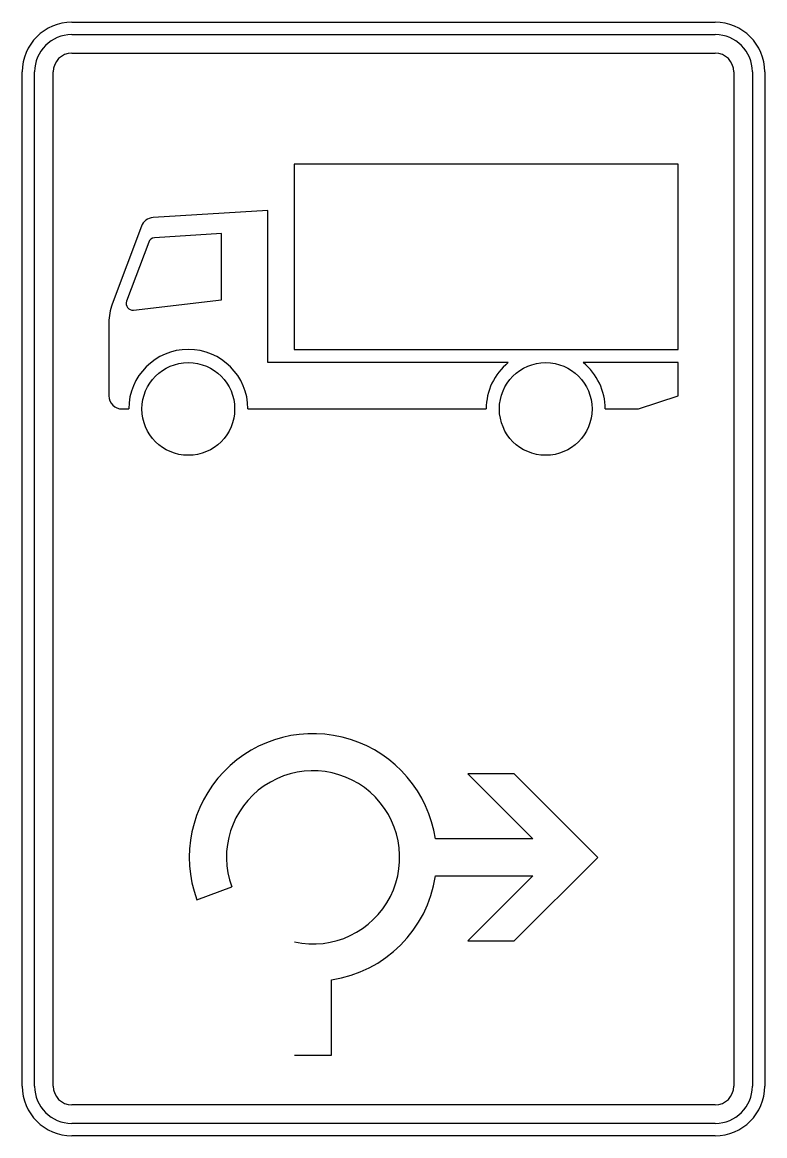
# Model space of a CAD drawing. Extents: x 0 to 600, y 0 to 900.
import ezdxf

# ---------------------------------------------------------------- set-up
doc = ezdxf.new("R2010")
doc.units = 0
doc.header["$LTSCALE"] = 25
doc.linetypes.add('AUSGEZOGEN', pattern=[0])
doc.layers.get('0').update_dxf_attribs({"linetype": 'AUSGEZOGEN'})

msp = doc.modelspace()

# ---------------------------------------------------------------- linework, layer by layer
for p, q in [((40, 900), (560, 900)), ((40, 890), (560, 890)), ((40, 875), (560, 875)), ((0, 40), (0, 860)), ((10, 40), (10, 860)), ((25, 40), (25, 860)), ((575, 860), (575, 40)), ((590, 860), (590, 40)), ((600, 860), (600, 40)), ((530, 785.35), (219.77, 785.35)), ((219.77, 785.35), (219.77, 635.58)), ((530, 635.58), (530, 785.35)), ((198.37, 747.91), (105.67, 742.11)), ((198.37, 624.88), (198.37, 747.91)), ((96.32, 735.19), (72.72, 672.27)), ((160.93, 729.19), (106.88, 725.81)), ((160.93, 675.7), (160.93, 729.19)), ((102.2, 722.35), (84.27, 674.53)), ((89.91, 667.34), (160.93, 675.7)), ((70, 657.24), (70, 598.14)), ((219.77, 635.58), (530, 635.58)), ((392.77, 624.88), (198.37, 624.88)), ((530, 624.88), (453.28, 624.88)), ((530, 598.14), (530, 624.88)), ((497.91, 587.44), (530, 598.14)), ((80.7, 587.44), (86.05, 587.44)), ((182.33, 587.44), (374.88, 587.44)), ((471.16, 587.44), (497.91, 587.44)), ((397.5, 292.5), (360, 292.5)), ((360, 292.5), (412.5, 240)), ((465, 225), (397.5, 292.5)), ((412.5, 240), (333.89, 239.88)), ((397.5, 157.5), (465, 225)), ((333.89, 209.97), (412.5, 210)), ((412.5, 210), (360, 157.5)), ((141.03, 190.8), (169.22, 201.06)), ((360, 157.5), (397.5, 157.5)), ((250, 65), (249.88, 125.96)), ((220, 65), (250, 65)), ((560, 25), (40, 25)), ((560, 10), (40, 10)), ((560, 0), (40, 0))]:
    msp.add_line(p, q)
for centre in [(134.19, 587.44), (423.02, 587.44)]:
    msp.add_circle(centre, 37.44)
for centre, radius, start, end in [((40, 860), 40, 90, 180), ((560, 860), 40, 0, 90), ((40, 860), 30, 90, 180), ((560, 860), 30, 0, 90), ((40, 860), 15, 90, 180), ((560, 860), 15, 0, 90), ((106.34, 731.44), 10.7, 93.57633, 159.44395), ((107.21, 720.47), 5.35, 93.57633, 159.44395), ((112.79, 657.24), 42.79, 159.44395, 180), ((89.28, 672.65), 5.35, 159.44395, 276.70984), ((134.19, 587.44), 48.14, 0, 180), ((423.02, 587.44), 48.14, 128.94244, 180), ((423.02, 587.44), 48.14, 0, 51.05756), ((80.7, 598.14), 10.7, 180, 270), ((235, 225), 100, 8.555, 200), ((235, 225), 70, 257.625, 560), ((235, 224.85), 100, 278.555, 351.445), ((40, 40), 40, 180, 270), ((40, 40), 30, 180, 270), ((40, 40), 15, 180, 270), ((560, 40), 40, 270, 360), ((560, 40), 30, 270, 360), ((560, 40), 15, 270, 360)]:
    msp.add_arc(centre, radius, start, end)

doc.saveas('drawing.dxf')
